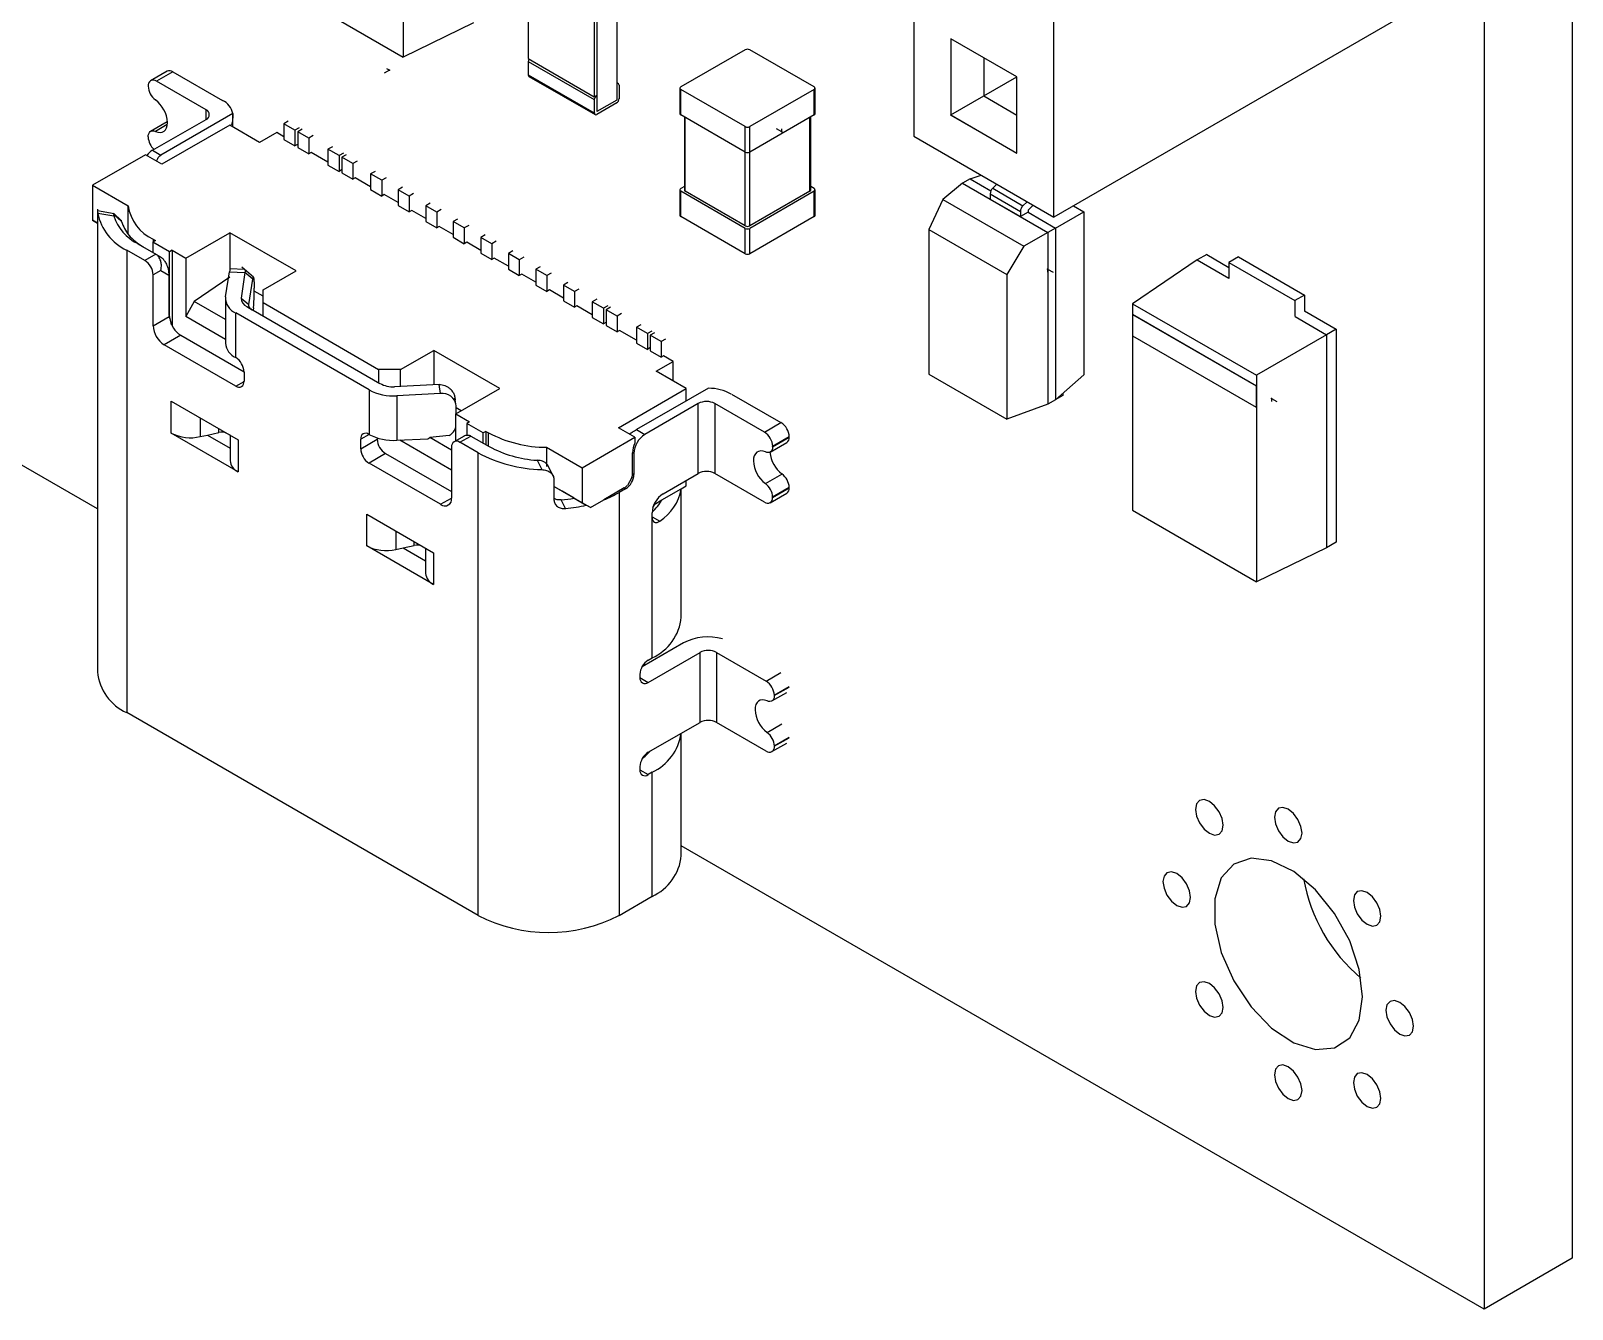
# Model space of a CAD drawing. Header units: millimetres. Extents: x 2 to 294, y 2 to 208.
# Drawn here: x 245.92 to 265.71, y 82.86 to 99.28 of the extents above; entities that cross this region are included whole.
import ezdxf

# ---------------------------------------------------------------- set-up
doc = ezdxf.new("R2010")
doc.units = ezdxf.units.MM
doc.header["$PDSIZE"] = -1

msp = doc.modelspace()

# ---------------------------------------------------------------- linework, layer by layer
at = {"color": 7, "linetype": 'Continuous', "lineweight": 25}
for p, q in [((265.714, 148.434), (265.714, 83.518)), ((264.582, 147.781), (264.582, 82.865)), ((257.262, 104.149), (257.262, 97.927)), ((259.058, 96.89), (259.058, 103.112)), ((250.704, 101.599), (250.704, 98.945)), ((252.31, 100.068), (252.31, 98.925)), ((249.113, 99.863), (250.704, 98.945)), ((264.008, 99.747), (259.058, 96.89)), ((253.158, 99.578), (253.158, 98.435)), ((253.19, 99.596), (253.19, 98.453)), ((253.445, 99.743), (253.445, 98.6)), ((251.606, 99.384), (250.704, 98.945)), ((257.736, 99.18), (257.736, 98.2)), ((258.585, 98.69), (257.736, 99.18)), ((257.737, 99.18), (257.737, 98.201)), ((255.097, 99.039), (254.269, 98.561)), ((255.98, 98.561), (255.153, 99.039)), ((247.673, 98.764), (247.46, 98.641)), ((252.31, 98.925), (253.158, 98.435)), ((252.31, 98.888), (253.158, 98.398)), ((252.31, 98.888), (252.31, 98.717)), ((258.16, 98.936), (258.16, 98.445)), ((258.585, 98.69), (258.16, 98.935)), ((258.16, 98.935), (258.16, 98.445)), ((247.429, 98.57), (247.429, 98.573)), ((247.748, 98.756), (247.535, 98.634)), ((248.172, 98.266), (247.535, 98.634)), ((247.748, 98.756), (248.384, 98.389)), ((252.31, 98.717), (253.158, 98.227)), ((252.319, 98.696), (253.168, 98.206)), ((253.467, 98.602), (253.445, 98.615)), ((253.445, 98.6), (253.445, 98.392)), ((253.477, 98.582), (253.477, 98.41)), ((258.16, 98.445), (258.585, 98.69)), ((258.585, 97.71), (258.585, 98.69)), ((246.779, 93.142), (237.731, 98.366)), ((253.19, 98.453), (253.158, 98.435)), ((253.158, 98.398), (253.158, 98.227)), ((253.19, 98.453), (253.19, 98.245)), ((253.445, 98.392), (253.19, 98.245)), ((254.258, 98.545), (254.258, 98.218)), ((255.097, 98.051), (254.269, 98.529)), ((254.269, 98.202), (254.269, 98.529)), ((255.98, 98.529), (255.153, 98.051)), ((255.98, 98.202), (255.98, 98.529)), ((255.992, 98.218), (255.992, 98.545)), ((257.737, 98.201), (258.16, 98.445)), ((258.16, 98.445), (258.585, 98.199)), ((258.16, 98.445), (258.585, 98.2)), ((248.515, 98.22), (247.592, 97.687)), ((248.172, 98.144), (248.172, 98.266)), ((248.516, 98.048), (248.516, 98.21)), ((253.445, 98.355), (253.19, 98.208)), ((255.097, 97.724), (254.269, 98.202)), ((254.314, 98.176), (254.314, 97.239)), ((254.326, 97.222), (254.326, 98.169)), ((255.98, 98.202), (255.153, 97.724)), ((255.924, 97.222), (255.924, 98.169)), ((255.936, 97.239), (255.936, 98.176)), ((257.736, 98.2), (257.737, 98.201)), ((257.736, 98.2), (258.585, 97.71)), ((257.737, 98.201), (258.585, 97.711)), ((247.673, 98.113), (247.46, 97.991)), ((247.486, 97.748), (248.172, 98.144)), ((247.675, 98.078), (247.522, 97.99)), ((248.476, 98.071), (247.606, 97.568)), ((247.677, 98.115), (247.673, 98.113)), ((248.861, 97.848), (248.476, 98.071)), ((249.08, 97.975), (248.861, 97.848)), ((249.172, 97.922), (249.08, 97.975)), ((249.229, 98.12), (249.172, 98.087)), ((249.172, 98.087), (249.172, 97.885)), ((249.314, 98.005), (249.172, 98.087)), ((249.37, 98.038), (249.314, 98.005)), ((249.314, 98.005), (249.314, 97.803)), ((249.406, 98.018), (249.349, 97.985)), ((249.491, 97.903), (249.349, 97.985)), ((249.349, 97.985), (249.349, 97.783)), ((255.097, 97.724), (255.097, 98.051)), ((255.153, 97.724), (255.153, 98.051)), ((247.429, 97.919), (247.429, 97.922)), ((249.172, 97.885), (249.314, 97.803)), ((249.346, 97.822), (249.314, 97.803)), ((249.349, 97.82), (249.346, 97.822)), ((249.349, 97.783), (249.491, 97.701)), ((249.547, 97.936), (249.491, 97.903)), ((249.491, 97.903), (249.491, 97.701)), ((249.795, 97.793), (249.738, 97.761)), ((257.262, 97.927), (259.058, 96.89)), ((247.394, 97.691), (246.715, 97.299)), ((247.606, 97.568), (247.394, 97.691)), ((247.486, 97.748), (247.592, 97.687)), ((249.522, 97.719), (249.491, 97.701)), ((249.738, 97.595), (249.522, 97.719)), ((249.738, 97.761), (249.738, 97.558)), ((249.88, 97.679), (249.738, 97.761)), ((249.936, 97.712), (249.88, 97.679)), ((249.88, 97.679), (249.88, 97.477)), ((249.971, 97.691), (249.915, 97.658)), ((250.056, 97.577), (249.915, 97.658)), ((249.915, 97.658), (249.915, 97.456)), ((250.113, 97.609), (250.056, 97.577)), ((250.056, 97.577), (250.056, 97.375)), ((255.097, 96.777), (255.097, 97.724)), ((255.153, 96.777), (255.153, 97.724)), ((249.738, 97.558), (249.88, 97.477)), ((249.911, 97.495), (249.88, 97.477)), ((249.915, 97.493), (249.911, 97.495)), ((249.915, 97.456), (250.056, 97.375)), ((250.088, 97.393), (250.056, 97.375)), ((250.286, 97.279), (250.088, 97.393)), ((250.343, 97.477), (250.286, 97.444)), ((250.428, 97.363), (250.286, 97.444)), ((250.286, 97.444), (250.286, 97.242)), ((250.484, 97.395), (250.428, 97.363)), ((257.984, 97.382), (257.887, 97.325)), ((257.984, 97.382), (258.125, 97.429)), ((257.984, 97.382), (258.251, 97.228)), ((246.715, 97.299), (247.171, 97.036)), ((246.715, 97.299), (246.715, 96.85)), ((250.286, 97.242), (250.428, 97.16)), ((250.428, 97.363), (250.428, 97.16)), ((250.459, 97.179), (250.428, 97.16)), ((250.64, 97.075), (250.459, 97.179)), ((250.696, 97.273), (250.64, 97.24)), ((250.781, 97.158), (250.64, 97.24)), ((250.64, 97.24), (250.64, 97.038)), ((250.838, 97.191), (250.781, 97.158)), ((254.258, 97.239), (254.258, 96.912)), ((254.314, 97.281), (254.269, 97.255)), ((255.097, 96.745), (254.269, 97.222)), ((254.269, 96.896), (254.269, 97.222)), ((255.097, 96.777), (254.326, 97.222)), ((255.924, 97.222), (255.153, 96.777)), ((255.98, 97.222), (255.153, 96.745)), ((255.98, 97.255), (255.936, 97.281)), ((255.98, 96.896), (255.98, 97.222)), ((255.992, 96.912), (255.992, 97.239)), ((257.887, 97.325), (257.635, 97.116)), ((257.887, 97.325), (258.983, 96.693)), ((258.24, 97.187), (258.629, 96.963)), ((258.24, 97.187), (258.24, 97.121)), ((258.327, 97.312), (258.273, 97.259)), ((258.273, 97.259), (258.662, 97.035)), ((246.779, 96.991), (246.779, 91.048)), ((247.171, 96.674), (247.171, 97.036)), ((250.64, 97.038), (250.781, 96.956)), ((250.781, 97.158), (250.781, 96.956)), ((251.05, 97.069), (250.993, 97.036)), ((250.993, 97.036), (250.993, 96.834)), ((251.135, 96.954), (250.993, 97.036)), ((251.191, 96.987), (251.135, 96.954)), ((257.635, 97.116), (257.454, 96.732)), ((257.635, 97.116), (258.675, 96.515)), ((258.24, 97.121), (258.629, 96.897)), ((258.716, 97.087), (258.662, 97.035)), ((258.793, 97.043), (258.727, 96.979)), ((258.727, 96.979), (258.727, 96.953)), ((259.311, 97.036), (259.444, 96.959)), ((246.779, 96.813), (246.715, 96.85)), ((246.715, 96.85), (246.779, 96.813)), ((246.994, 96.933), (246.779, 96.968)), ((246.779, 96.965), (246.782, 96.938)), ((246.782, 96.938), (246.989, 96.904)), ((247.081, 96.848), (246.984, 96.94)), ((247.087, 96.833), (246.989, 96.923)), ((250.813, 96.975), (250.781, 96.956)), ((250.993, 96.87), (250.813, 96.975)), ((250.993, 96.834), (251.135, 96.752)), ((251.135, 96.954), (251.135, 96.752)), ((251.403, 96.864), (251.347, 96.832)), ((251.347, 96.832), (251.347, 96.63)), ((251.488, 96.75), (251.347, 96.832)), ((251.545, 96.783), (251.488, 96.75)), ((255.097, 96.418), (254.269, 96.896)), ((255.98, 96.896), (255.153, 96.418)), ((258.629, 96.963), (258.629, 96.897)), ((258.727, 96.953), (258.629, 96.897)), ((258.727, 96.953), (259.08, 96.749)), ((259.08, 96.749), (259.444, 96.959)), ((259.444, 96.959), (259.444, 94.865)), ((247.525, 96.587), (247.489, 96.566)), ((247.493, 96.605), (247.525, 96.587)), ((247.493, 96.605), (247.493, 96.568)), ((247.914, 96.362), (248.479, 96.689)), ((249.328, 96.199), (248.479, 96.689)), ((248.479, 96.689), (248.479, 96.221)), ((251.166, 96.77), (251.135, 96.752)), ((251.347, 96.666), (251.166, 96.77)), ((251.347, 96.63), (251.488, 96.548)), ((251.488, 96.75), (251.488, 96.548)), ((251.757, 96.66), (251.7, 96.628)), ((251.7, 96.628), (251.7, 96.425)), ((251.842, 96.546), (251.7, 96.628)), ((255.097, 96.418), (255.097, 96.745)), ((255.153, 96.418), (255.153, 96.745)), ((257.454, 96.732), (258.454, 96.154)), ((257.454, 96.732), (257.454, 94.871)), ((258.983, 96.693), (258.675, 96.515)), ((259.08, 96.749), (258.983, 96.693)), ((258.983, 96.693), (258.983, 94.488)), ((259.08, 96.749), (259.08, 94.544)), ((247.154, 96.466), (247.154, 90.526)), ((247.387, 96.332), (247.154, 96.466)), ((247.295, 96.548), (247.528, 96.413)), ((247.366, 96.507), (247.295, 96.548)), ((247.528, 96.413), (247.387, 96.332)), ((247.702, 96.444), (247.489, 96.566)), ((247.489, 96.566), (247.489, 96.436)), ((247.528, 96.413), (247.588, 96.379)), ((247.737, 96.464), (247.702, 96.444)), ((247.702, 95.627), (247.702, 96.444)), ((247.737, 96.464), (247.914, 96.362)), ((247.737, 96.464), (247.737, 95.496)), ((251.52, 96.566), (251.488, 96.548)), ((251.7, 96.462), (251.52, 96.566)), ((251.7, 96.425), (251.842, 96.344)), ((251.898, 96.579), (251.842, 96.546)), ((251.842, 96.546), (251.842, 96.344)), ((252.11, 96.456), (252.054, 96.424)), ((252.195, 96.342), (252.054, 96.424)), ((252.054, 96.424), (252.054, 96.221)), ((258.675, 96.515), (258.454, 96.154)), ((261.021, 96.409), (260.9, 96.339)), ((261.021, 96.409), (261.305, 96.244)), ((247.591, 96.204), (247.493, 96.148)), ((247.591, 96.204), (247.695, 96.144)), ((247.914, 96.362), (247.914, 95.611)), ((248.423, 95.864), (248.472, 96.188)), ((248.472, 96.188), (248.672, 96.178)), ((248.667, 96.215), (248.482, 96.224)), ((248.781, 96.117), (248.634, 96.245)), ((248.904, 95.954), (249.328, 96.199)), ((251.874, 96.362), (251.842, 96.344)), ((252.054, 96.258), (251.874, 96.362)), ((252.054, 96.221), (252.195, 96.14)), ((252.252, 96.375), (252.195, 96.342)), ((252.195, 96.342), (252.195, 96.14)), ((252.464, 96.252), (252.407, 96.22)), ((252.549, 96.138), (252.407, 96.22)), ((252.407, 96.22), (252.407, 96.017)), ((260.9, 96.339), (260.069, 95.777)), ((260.9, 96.339), (261.305, 96.105)), ((261.429, 96.379), (261.305, 96.307)), ((261.305, 96.307), (262.153, 95.818)), ((261.305, 96.307), (261.305, 96.103)), ((261.429, 96.379), (262.277, 95.889)), ((247.493, 95.495), (247.493, 96.148)), ((247.695, 96.144), (247.695, 95.631)), ((248.479, 96.117), (248.019, 95.805)), ((248.672, 96.178), (248.622, 95.847)), ((248.772, 96.091), (248.672, 96.178)), ((248.723, 95.767), (248.772, 96.091)), ((252.227, 96.158), (252.195, 96.14)), ((252.407, 96.054), (252.227, 96.158)), ((252.407, 96.017), (252.549, 95.936)), ((252.605, 96.171), (252.549, 96.138)), ((252.549, 96.138), (252.549, 95.936)), ((252.818, 96.048), (252.761, 96.015)), ((252.761, 96.015), (252.761, 95.813)), ((252.902, 95.934), (252.761, 96.015)), ((258.454, 96.154), (258.454, 94.293)), ((248.019, 95.805), (247.914, 95.611)), ((248.422, 95.573), (248.019, 95.805)), ((248.422, 95.842), (248.422, 95.27)), ((248.622, 95.847), (248.723, 95.767)), ((248.789, 95.88), (248.789, 95.975)), ((248.904, 95.872), (248.789, 95.938)), ((248.904, 95.791), (248.904, 95.954)), ((248.904, 95.791), (250.389, 94.933)), ((248.904, 95.619), (248.904, 95.791)), ((252.581, 95.954), (252.549, 95.936)), ((252.761, 95.85), (252.581, 95.954)), ((252.761, 95.813), (252.902, 95.732)), ((252.959, 95.966), (252.902, 95.934)), ((252.902, 95.934), (252.902, 95.732)), ((253.189, 95.834), (253.132, 95.801)), ((253.132, 95.801), (253.132, 95.599)), ((253.274, 95.719), (253.132, 95.801)), ((262.277, 95.889), (262.153, 95.818)), ((262.153, 95.818), (262.153, 95.613)), ((262.277, 95.889), (262.277, 95.683)), ((247.493, 95.495), (247.699, 95.614)), ((247.695, 95.631), (247.699, 95.614)), ((247.695, 95.631), (247.702, 95.627)), ((247.731, 95.507), (247.702, 95.627)), ((248.422, 95.318), (247.914, 95.611)), ((248.553, 95.086), (248.553, 95.658)), ((250.265, 94.67), (248.553, 95.658)), ((248.695, 95.74), (250.406, 94.752)), ((248.695, 95.74), (248.766, 95.699)), ((248.784, 95.723), (248.779, 95.691)), ((252.934, 95.75), (252.902, 95.732)), ((253.132, 95.636), (252.934, 95.75)), ((253.132, 95.599), (253.274, 95.517)), ((253.33, 95.752), (253.274, 95.719)), ((253.274, 95.719), (253.274, 95.517)), ((253.366, 95.732), (253.309, 95.699)), ((253.309, 95.699), (253.309, 95.497)), ((253.45, 95.617), (253.309, 95.699)), ((253.507, 95.65), (253.45, 95.617)), ((253.45, 95.617), (253.45, 95.415)), ((260.069, 95.641), (260.068, 95.64)), ((260.068, 95.64), (260.068, 95.366)), ((260.068, 95.64), (261.658, 94.721)), ((260.069, 95.777), (261.66, 94.859)), ((260.069, 95.777), (260.069, 95.641)), ((260.069, 95.641), (261.66, 94.722)), ((262.155, 95.614), (262.561, 95.379)), ((262.276, 95.684), (262.682, 95.449)), ((253.305, 95.536), (253.274, 95.517)), ((253.309, 95.534), (253.305, 95.536)), ((253.309, 95.497), (253.45, 95.415)), ((253.482, 95.434), (253.45, 95.415)), ((253.698, 95.309), (253.482, 95.434)), ((253.754, 95.507), (253.698, 95.475)), ((253.839, 95.393), (253.698, 95.475)), ((253.698, 95.475), (253.698, 95.272)), ((253.896, 95.426), (253.839, 95.393)), ((253.839, 95.393), (253.839, 95.191)), ((253.931, 95.405), (253.875, 95.373)), ((262.682, 95.449), (262.561, 95.379)), ((262.682, 95.449), (262.682, 92.714)), ((247.847, 95.372), (247.634, 95.25)), ((248.554, 94.719), (247.634, 95.25)), ((247.847, 95.372), (248.66, 94.903)), ((253.698, 95.272), (253.839, 95.191)), ((253.871, 95.209), (253.839, 95.191)), ((253.875, 95.207), (253.871, 95.209)), ((253.875, 95.373), (253.875, 95.17)), ((254.016, 95.291), (253.875, 95.373)), ((254.073, 95.324), (254.016, 95.291)), ((254.016, 95.291), (254.016, 95.089)), ((260.068, 95.366), (261.658, 94.448)), ((260.069, 95.366), (260.069, 93.124)), ((262.561, 95.379), (261.66, 94.859)), ((262.561, 95.379), (262.561, 92.644)), ((250.671, 94.933), (251.096, 95.178)), ((251.944, 94.689), (251.096, 95.178)), ((251.096, 95.178), (251.096, 94.735)), ((253.875, 95.17), (254.016, 95.089)), ((253.952, 94.909), (254.172, 95.036)), ((254.048, 95.107), (254.016, 95.089)), ((254.172, 95.036), (254.048, 95.107)), ((254.172, 94.782), (254.172, 95.036)), ((248.66, 94.903), (248.66, 94.78)), ((250.671, 94.933), (250.389, 94.933)), ((250.389, 94.933), (250.389, 94.762)), ((250.671, 94.714), (250.671, 94.933)), ((254.338, 94.687), (253.952, 94.909)), ((257.454, 94.871), (258.454, 94.293)), ((259.08, 94.544), (259.444, 94.865)), ((261.66, 94.859), (261.66, 92.205)), ((248.554, 94.719), (248.66, 94.78)), ((250.265, 94.67), (250.265, 94.098)), ((250.406, 94.752), (250.406, 94.752)), ((251.165, 94.739), (250.591, 94.71)), ((251.183, 94.623), (250.622, 94.595)), ((251.183, 94.623), (251.165, 94.739)), ((251.379, 94.362), (251.944, 94.689)), ((253.468, 94.184), (254.338, 94.687)), ((254.624, 94.693), (253.701, 94.16)), ((254.338, 94.527), (254.338, 94.687)), ((254.918, 94.617), (255.554, 94.25)), ((259.174, 94.627), (259.174, 94.598)), ((261.66, 94.722), (261.658, 94.721)), ((261.658, 94.721), (261.658, 94.448)), ((261.66, 94.722), (261.66, 94.449)), ((247.724, 94.524), (248.583, 94.028)), ((247.724, 94.116), (247.724, 94.524)), ((250.622, 94.595), (250.621, 94.023)), ((251.381, 94.49), (251.369, 94.563)), ((251.382, 94.364), (251.382, 94.47)), ((251.449, 94.403), (251.382, 94.442)), ((254.493, 94.495), (253.807, 94.099)), ((254.493, 93.596), (254.493, 94.495)), ((255.342, 94.127), (254.706, 94.495)), ((254.706, 94.495), (254.706, 93.596)), ((258.983, 94.488), (258.454, 94.293)), ((259.08, 94.544), (258.983, 94.488)), ((259.174, 94.598), (259.076, 94.542)), ((259.076, 94.542), (259.076, 94.542)), ((259.076, 94.542), (259.076, 94.542)), ((261.66, 94.449), (261.658, 94.448)), ((248.097, 94.309), (248.097, 94.07)), ((251.379, 94.362), (251.555, 94.26)), ((251.379, 94.017), (251.379, 94.362)), ((251.555, 94.26), (251.52, 94.24)), ((251.732, 94.117), (251.52, 94.24)), ((251.52, 94.24), (251.52, 94.089)), ((255.342, 94.127), (255.554, 94.25)), ((248.583, 93.62), (247.724, 94.116)), ((248.097, 94.07), (248.191, 94.091)), ((248.191, 94.091), (248.335, 94.123)), ((248.191, 94.091), (248.481, 93.924)), ((248.335, 94.123), (248.335, 94.172)), ((248.481, 94.088), (248.441, 94.11)), ((248.441, 94.11), (248.441, 94.11)), ((248.481, 94.088), (248.481, 93.763)), ((248.583, 94.028), (248.583, 93.62)), ((250.265, 94.099), (250.159, 94.037)), ((250.159, 93.915), (250.159, 94.037)), ((250.159, 93.915), (250.371, 94.037)), ((250.371, 94.053), (250.371, 94.037)), ((250.621, 94.023), (251.022, 94.044)), ((251.326, 93.641), (250.661, 94.025)), ((251.022, 94.044), (251.044, 94.059)), ((251.295, 94.086), (251.044, 94.059)), ((251.326, 93.897), (251.044, 94.059)), ((251.485, 94.078), (251.357, 94.004)), ((251.432, 93.997), (251.573, 94.078)), ((251.573, 94.078), (251.806, 93.944)), ((251.767, 94.138), (251.732, 94.117)), ((251.732, 93.986), (251.732, 94.117)), ((251.767, 94.138), (251.799, 94.119)), ((251.767, 94.138), (251.767, 93.966)), ((251.799, 93.948), (251.799, 94.119)), ((253.001, 93.67), (253.68, 94.062)), ((253.68, 94.062), (253.468, 94.184)), ((253.68, 94.062), (253.68, 93.986)), ((253.701, 94.16), (253.807, 94.099)), ((255.66, 94.066), (255.448, 93.944)), ((255.448, 93.941), (255.66, 94.063)), ((255.66, 94.063), (255.66, 94.066)), ((250.477, 93.854), (250.265, 93.731)), ((250.477, 93.854), (251.326, 93.364)), ((251.326, 93.935), (251.326, 93.282)), ((251.665, 93.862), (251.432, 93.997)), ((251.665, 87.922), (251.665, 93.862)), ((252.545, 93.933), (253.001, 93.67)), ((252.545, 93.933), (252.545, 93.686)), ((253.648, 93.595), (253.648, 93.864)), ((253.666, 93.854), (253.648, 93.864)), ((253.666, 93.854), (253.666, 93.584)), ((255.417, 93.872), (255.629, 93.995)), ((255.448, 93.941), (255.448, 93.944)), ((251.184, 93.201), (250.265, 93.731)), ((252.423, 93.767), (252.483, 93.647)), ((252.631, 93.562), (252.57, 93.686)), ((253.001, 93.67), (253.001, 93.221)), ((252.639, 93.524), (252.639, 93.259)), ((253.001, 93.221), (252.639, 93.43)), ((252.745, 93.369), (252.639, 93.43)), ((253.641, 93.545), (253.582, 93.442)), ((253.648, 93.595), (253.666, 93.584)), ((254.041, 93.335), (254.493, 93.596)), ((254.272, 93.399), (254.338, 93.437)), ((254.338, 93.437), (254.338, 93.507)), ((255.342, 93.229), (254.706, 93.596)), ((255.355, 93.468), (255.567, 93.59)), ((255.66, 93.415), (255.448, 93.293)), ((255.66, 93.413), (255.66, 93.415)), ((251.184, 93.201), (251.326, 93.282)), ((252.734, 93.258), (252.719, 93.257)), ((252.79, 93.146), (252.734, 93.258)), ((252.899, 93.28), (252.745, 93.369)), ((252.899, 93.28), (253.055, 93.19)), ((253.107, 93.16), (253.001, 93.221)), ((253.107, 93.16), (253.279, 93.259)), ((253.542, 93.411), (253.279, 93.259)), ((253.56, 93.401), (253.475, 93.352)), ((253.475, 93.352), (253.475, 87.922)), ((253.56, 93.401), (253.542, 93.411)), ((253.925, 93.199), (254.026, 93.257)), ((254.026, 93.257), (254.272, 93.399)), ((254.274, 91.751), (254.274, 93.401)), ((255.417, 93.222), (255.629, 93.344)), ((255.448, 93.29), (255.66, 93.413)), ((255.448, 93.29), (255.448, 93.293)), ((250.235, 93.075), (251.094, 92.579)), ((250.235, 92.667), (250.235, 93.075)), ((253.107, 93.16), (253.055, 93.19)), ((253.899, 93.041), (253.899, 93.09)), ((253.899, 91.229), (253.899, 93.041)), ((253.899, 93.041), (253.999, 92.984)), ((253.91, 93.158), (253.938, 93.206)), ((260.069, 93.124), (261.66, 92.205)), ((250.608, 92.859), (250.608, 92.621)), ((251.094, 92.171), (250.235, 92.667)), ((250.608, 92.621), (250.702, 92.642)), ((250.702, 92.642), (250.846, 92.674)), ((250.702, 92.642), (250.991, 92.475)), ((250.846, 92.674), (250.846, 92.722)), ((250.952, 92.661), (250.991, 92.638)), ((250.952, 92.661), (250.952, 92.661)), ((250.991, 92.638), (250.991, 92.314)), ((262.561, 92.644), (261.66, 92.205)), ((262.682, 92.714), (262.561, 92.644)), ((251.094, 92.579), (251.094, 92.171)), ((254.302, 91.42), (253.771, 91.113)), ((253.85, 90.914), (254.515, 91.298)), ((254.515, 90.4), (254.515, 91.298)), ((254.727, 91.298), (255.363, 90.931)), ((254.727, 91.298), (254.727, 90.4)), ((253.85, 91.2), (253.899, 91.229)), ((255.363, 90.931), (255.554, 91.041)), ((253.744, 91.016), (253.744, 90.975)), ((253.744, 90.975), (253.85, 90.914)), ((255.66, 90.857), (255.469, 90.747)), ((255.469, 90.744), (255.66, 90.854)), ((255.438, 90.676), (255.629, 90.786)), ((255.469, 90.747), (255.469, 90.744)), ((251.665, 87.922), (247.154, 90.526)), ((253.85, 90.016), (254.515, 90.4)), ((254.274, 88.689), (254.274, 90.261)), ((255.363, 90.032), (254.727, 90.4)), ((255.376, 90.271), (255.567, 90.381)), ((255.438, 90.025), (255.629, 90.135)), ((255.66, 90.206), (255.469, 90.096)), ((255.469, 90.094), (255.66, 90.204)), ((255.469, 90.096), (255.469, 90.094)), ((253.744, 89.832), (253.744, 89.791)), ((253.744, 89.791), (253.85, 89.73)), ((253.899, 89.759), (253.85, 89.73)), ((253.899, 88.167), (253.899, 89.759)), ((264.582, 82.865), (254.274, 88.815)), ((253.475, 87.922), (253.899, 88.167)), ((265.714, 83.518), (264.582, 82.865))]:
    msp.add_line(p, q, dxfattribs=at)
at = {"color": 7, "linetype": 'Continuous'}
for p, q in [((250.527, 98.775), (250.458, 98.736)), ((250.527, 98.775), (250.458, 98.736)), ((250.527, 98.775), (250.492, 98.795)), ((250.527, 98.775), (250.492, 98.795)), ((255.567, 97.984), (255.498, 98.023)), ((255.567, 97.984), (255.498, 98.023)), ((255.567, 97.984), (255.567, 98.023)), ((255.567, 97.984), (255.567, 98.023)), ((258.979, 96.221), (258.979, 96.182)), ((258.979, 96.221), (259.048, 96.182)), ((258.979, 96.221), (258.979, 96.182)), ((258.979, 96.221), (259.048, 96.182)), ((261.853, 94.562), (261.853, 94.523)), ((261.853, 94.562), (261.921, 94.523)), ((261.853, 94.562), (261.853, 94.523)), ((261.853, 94.562), (261.921, 94.523))]:
    msp.add_line(p, q, dxfattribs=at)
at = {"color": 7, "linetype": 'Continuous', "lineweight": 25, "flags": 128}
for points in [[(247.429, 97.922), (247.431, 97.943), (247.436, 97.961), (247.445, 97.976), (247.456, 97.988), (247.47, 97.995), (247.486, 97.998), (247.504, 97.996), (247.522, 97.99)], [(247.522, 97.99), (247.553, 97.98), (247.583, 97.977), (247.61, 97.982), (247.633, 97.994), (247.652, 98.012), (247.665, 98.038), (247.674, 98.068), (247.677, 98.103)], [(248.482, 96.224), (248.482, 96.224), (248.479, 96.22), (248.476, 96.207), (248.472, 96.188)], [(255.355, 93.873), (255.324, 93.883), (255.295, 93.886), (255.268, 93.881), (255.245, 93.869), (255.226, 93.851), (255.212, 93.825), (255.203, 93.795), (255.2, 93.76)], [(255.448, 93.941), (255.446, 93.92), (255.441, 93.902), (255.433, 93.887), (255.421, 93.875), (255.408, 93.868), (255.392, 93.865), (255.374, 93.867), (255.355, 93.873)], [(255.376, 90.676), (255.345, 90.686), (255.316, 90.689), (255.289, 90.685), (255.266, 90.673), (255.247, 90.654), (255.233, 90.629), (255.225, 90.598), (255.222, 90.563)], [(255.469, 90.744), (255.467, 90.723), (255.462, 90.705), (255.454, 90.69), (255.443, 90.679), (255.429, 90.671), (255.413, 90.669), (255.395, 90.67), (255.376, 90.676)], [(253.778, 89.941), (253.809, 89.967), (253.871, 90.028)], [(261.232, 89.079), (261.219, 89.165), (261.18, 89.253), (261.123, 89.33), (261.055, 89.385), (260.988, 89.408), (260.93, 89.397), (260.892, 89.353), (260.879, 89.283), (260.892, 89.197), (260.93, 89.109), (260.988, 89.031), (261.055, 88.977), (261.123, 88.953), (261.18, 88.964), (261.219, 89.008), (261.232, 89.079)], [(262.245, 88.979), (262.231, 89.064), (262.193, 89.153), (262.136, 89.23), (262.068, 89.285), (262, 89.308), (261.943, 89.297), (261.905, 89.253), (261.891, 89.183), (261.905, 89.097), (261.943, 89.008), (262, 88.931), (262.068, 88.876), (262.136, 88.853), (262.193, 88.864), (262.231, 88.908), (262.245, 88.979)], [(260.813, 88.152), (260.799, 88.238), (260.761, 88.326), (260.704, 88.403), (260.636, 88.458), (260.568, 88.481), (260.511, 88.47), (260.473, 88.426), (260.459, 88.356), (260.473, 88.27), (260.511, 88.182), (260.568, 88.104), (260.636, 88.05), (260.704, 88.026), (260.761, 88.037), (260.799, 88.081), (260.813, 88.152)], [(263.023, 86.876), (262.98, 87.225), (262.857, 87.593), (262.663, 87.945), (262.417, 88.252), (262.139, 88.485), (261.855, 88.624), (261.591, 88.657), (261.368, 88.581), (261.208, 88.402), (261.124, 88.136), (261.124, 87.808), (261.208, 87.445), (261.368, 87.081), (261.591, 86.748), (261.855, 86.475), (262.139, 86.287), (262.417, 86.2), (262.663, 86.222), (262.857, 86.351), (262.98, 86.576), (263.023, 86.876)], [(263.257, 87.91), (263.244, 87.996), (263.205, 88.084), (263.148, 88.161), (263.08, 88.216), (263.013, 88.239), (262.955, 88.228), (262.917, 88.184), (262.904, 88.114), (262.917, 88.028), (262.955, 87.94), (263.013, 87.862), (263.08, 87.808), (263.148, 87.784), (263.205, 87.795), (263.244, 87.839), (263.257, 87.91)], [(261.232, 86.74), (261.219, 86.826), (261.18, 86.915), (261.123, 86.992), (261.055, 87.047), (260.988, 87.07), (260.93, 87.059), (260.892, 87.015), (260.879, 86.944), (260.892, 86.859), (260.93, 86.77), (260.988, 86.693), (261.055, 86.638), (261.123, 86.615), (261.18, 86.626), (261.219, 86.67), (261.232, 86.74)], [(263.677, 86.498), (263.663, 86.584), (263.625, 86.673), (263.567, 86.75), (263.5, 86.805), (263.432, 86.828), (263.375, 86.817), (263.336, 86.773), (263.323, 86.703), (263.336, 86.617), (263.375, 86.528), (263.432, 86.451), (263.5, 86.396), (263.567, 86.373), (263.625, 86.384), (263.663, 86.428), (263.677, 86.498)], [(262.245, 85.672), (262.231, 85.757), (262.193, 85.846), (262.136, 85.923), (262.068, 85.978), (262, 86.001), (261.943, 85.99), (261.905, 85.946), (261.891, 85.876), (261.905, 85.79), (261.943, 85.701), (262, 85.624), (262.068, 85.569), (262.136, 85.546), (262.193, 85.557), (262.231, 85.601), (262.245, 85.672)], [(263.257, 85.571), (263.244, 85.657), (263.205, 85.746), (263.148, 85.823), (263.08, 85.878), (263.013, 85.901), (262.955, 85.89), (262.917, 85.846), (262.904, 85.775), (262.917, 85.69), (262.955, 85.601), (263.013, 85.524), (263.08, 85.469), (263.148, 85.446), (263.205, 85.457), (263.244, 85.501), (263.257, 85.571)]]:
    msp.add_lwpolyline(points, dxfattribs=at)
at = {"color": 7, "linetype": 'Continuous', "lineweight": 25}
for centre, radius, start, end in [((255.125, 98.984), 0.0615, 62.6097, 117.3903), ((247.704, 98.695), 0.0754, 54.3818, 114.314), ((252.375, 98.886), 0.0649, 148.8563, 178.0435), ((247.494, 98.583), 0.0655, 50.7967, 189.214), ((247.663, 98.582), 0.234, 182.8578, 232.9926), ((252.332, 98.714), 0.0226, 174.3796, 234.302), ((253.457, 98.585), 0.0197, 350.786, 129.2033), ((254.275, 98.545), 0.0175, 110.7834, 249.2166), ((255.974, 98.545), 0.0175, 290.7834, 69.2166), ((247.288, 98.084), 0.39, 2.8578, 52.9926), ((248.284, 98.176), 0.235, 10.6886, 64.8399), ((253.227, 98.395), 0.0692, 122.6055, 177.3945), ((253.407, 98.414), 0.0692, 302.6055, 357.3945), ((248.149, 98.205), 0.0655, 290.7834, 69.2166), ((253.178, 98.224), 0.0197, 170.786, 309.2033), ((254.278, 98.22), 0.0201, 185.6948, 245.6253), ((255.972, 98.22), 0.0201, 294.3747, 354.3052), ((255.125, 98.106), 0.0615, 242.6097, 297.3903), ((247.662, 97.93), 0.233, 182.6793, 227.4987), ((247.624, 97.521), 0.266, 121.2722, 143.0354), ((255.125, 97.779), 0.0615, 242.6097, 297.3903), ((254.275, 97.239), 0.0175, 110.7834, 249.2166), ((254.334, 97.24), 0.0201, 185.6948, 245.6253), ((255.916, 97.24), 0.0201, 294.3747, 354.3052), ((255.974, 97.239), 0.0175, 290.7834, 69.2166), ((258.348, 97.182), 0.108, 133.9587, 177.0939), ((247.73, 97.117), 0.564, 188.311, 245.2131), ((258.737, 96.957), 0.108, 133.9587, 177.0939), ((247.442, 97.076), 0.675, 191.8078, 244.6649), ((247.56, 97.086), 0.599, 197.6642, 243.7676), ((254.278, 96.914), 0.0201, 185.6948, 245.6253), ((255.972, 96.914), 0.0201, 294.3747, 354.3052), ((255.125, 96.832), 0.0615, 242.6097, 297.3903), ((255.125, 96.799), 0.0615, 242.6097, 297.3903), ((255.125, 96.473), 0.0615, 242.6097, 297.3903), ((247.263, 96.137), 0.231, 2.6055, 57.3946), ((248.638, 95.855), 0.215, 177.7146, 246.8246), ((248.745, 95.852), 0.123, 182.6322, 246.1252), ((246.284, 95.89), 2.505, 356.1715, 359.751), ((247.8, 95.509), 0.307, 182.6055, 237.3945), ((248.017, 95.635), 0.313, 188.7371, 237.0922), ((248.643, 95.29), 0.222, 185.0968, 246.1913), ((248.43, 94.892), 0.23, 2.602, 57.4395), ((248.595, 94.77), 0.0655, 230.7967, 9.214), ((250.575, 95.26), 0.666, 242.25, 273.9979), ((250.577, 95.074), 0.364, 242.017, 272.2527), ((251.209, 94.452), 0.174, 6.0734, 98.7949), ((254.616, 94.055), 0.637, 61.7854, 89.2626), ((254.599, 94.29), 0.231, 62.6097, 117.3903), ((255.43, 94.056), 0.231, 2.6055, 57.3945), ((247.973, 94.6), 0.544, 242.8211, 283.2102), ((248.37, 93.972), 0.156, 62.8209, 103.2102), ((250.223, 94.048), 0.0655, 50.7707, 189.2098), ((250.575, 94.688), 0.666, 242.2133, 273.9594), ((250.601, 94.048), 0.231, 182.6056, 237.3945), ((251.207, 94.24), 0.178, 299.9247, 345.2271), ((251.39, 93.946), 0.0655, 50.7967, 189.214), ((252.541, 95.506), 1.572, 241.8699, 270.169), ((253.973, 93.84), 0.307, 122.6055, 177.3945), ((255.218, 93.933), 0.231, 2.6055, 57.3945), ((255.586, 94.056), 0.0749, 305.4665, 5.8456), ((250.389, 93.925), 0.231, 182.6055, 237.3945), ((252.519, 95.452), 1.805, 241.7449, 268.8315), ((252.514, 95.248), 1.484, 241.5222, 266.4709), ((253.927, 93.856), 0.279, 152.3008, 178.3648), ((255.805, 93.904), 0.393, 184.9116, 232.8634), ((248.654, 93.779), 0.174, 185.3405, 245.9797), ((254.599, 93.392), 0.231, 62.6097, 117.3903), ((255.59, 93.779), 0.39, 182.8578, 232.9926), ((253.45, 93.567), 0.181, 300.6605, 316.6464), ((253.436, 93.595), 0.231, 302.6055, 357.3945), ((253.467, 93.597), 0.182, 343.3532, 359.3371), ((255.214, 93.281), 0.234, 2.8578, 52.9926), ((255.427, 93.404), 0.234, 2.8578, 52.9926), ((251.239, 93.268), 0.0873, 230.7968, 9.214), ((252.578, 95.023), 1.772, 275.0465, 280.4165), ((252.786, 94.555), 1.387, 290.8383, 299.7888), ((254.206, 93.076), 0.307, 122.6055, 177.3951), ((253.529, 93.531), 0.568, 310.7602, 331.1325), ((253.671, 93.497), 0.609, 302.5987, 350.8163), ((255.383, 93.28), 0.0655, 230.7967, 9.214), ((255.585, 93.405), 0.0755, 305.698, 5.6204), ((252.588, 95.181), 2.045, 275.6863, 283.2051), ((250.484, 93.151), 0.544, 242.8211, 283.2102), ((250.881, 92.522), 0.156, 62.8209, 103.2102), ((251.165, 92.33), 0.174, 185.3405, 245.9797), ((253.634, 91.815), 0.644, 294.3747, 354.3052), ((254.624, 90.788), 0.71, 75.3254, 116.912), ((254.621, 91.093), 0.231, 62.6097, 117.3903), ((247.419, 91.112), 0.644, 185.6945, 245.6253), ((253.974, 91.006), 0.231, 122.6055, 177.3945), ((253.809, 90.965), 0.0655, 170.786, 309.2033), ((255.239, 90.736), 0.231, 2.6055, 57.3945), ((255.611, 90.583), 0.39, 182.8578, 232.9926), ((253.628, 90.352), 0.652, 294.5805, 351.9784), ((254.621, 90.195), 0.231, 62.6097, 117.3903), ((255.236, 90.084), 0.234, 2.8578, 52.9926), ((255.405, 90.083), 0.0655, 230.7967, 9.214), ((253.974, 89.822), 0.231, 122.6055, 177.3945), ((253.809, 89.781), 0.0655, 170.786, 309.2033), ((253.634, 88.753), 0.644, 294.3747, 354.3052), ((264.385, 88.765), 2.152, 189.9819, 230.0128), ((252.57, 89.668), 1.967, 242.6096, 297.3903)]:
    msp.add_arc(centre, radius, start, end, dxfattribs=at)
for points, knots in [([(248.515, 98.22), (248.516, 98.185), (248.517, 98.132), (248.503, 98.085), (248.499, 98.069)], [0, 0, 0, 0, 0.662044, 1, 1, 1, 1]), ([(247.54, 97.607), (247.543, 97.619), (247.549, 97.643), (247.568, 97.67), (247.584, 97.681), (247.592, 97.687)], [0, 0, 0, 0, 0.372324, 0.694953, 1, 1, 1, 1]), ([(246.989, 96.904), (246.988, 96.908), (246.987, 96.915), (246.989, 96.92), (246.99, 96.923)], [0, 0, 0, 0, 0.4882609, 1, 1, 1, 1]), ([(246.99, 96.923), (246.992, 96.927), (246.995, 96.935), (246.993, 96.931), (246.993, 96.929)], [0, 0, 0, 0, 0.606387, 1, 1, 1, 1]), ([(247.087, 96.833), (247.087, 96.837), (247.085, 96.844), (247.083, 96.849), (247.082, 96.851), (247.081, 96.849), (247.081, 96.848)], [0, 0, 0, 0, 0.279307, 0.549932, 0.824794, 1, 1, 1, 1]), ([(247.591, 96.204), (247.593, 96.217), (247.599, 96.24), (247.6, 96.282), (247.594, 96.321), (247.58, 96.356), (247.565, 96.38), (247.548, 96.4), (247.535, 96.409), (247.528, 96.413)], [0, 0, 0, 0, 0.161371, 0.301243, 0.515973, 0.643822, 0.766713, 0.885224, 1, 1, 1, 1]), ([(247.588, 96.379), (247.597, 96.373), (247.615, 96.36), (247.641, 96.327), (247.668, 96.28), (247.69, 96.214), (247.693, 96.169), (247.695, 96.144)], [0, 0, 0, 0, 0.126218, 0.266188, 0.438615, 0.695346, 1, 1, 1, 1]), ([(248.67, 96.213), (248.671, 96.212), (248.674, 96.209), (248.675, 96.198), (248.673, 96.184), (248.672, 96.178)], [0, 0, 0, 0, 0.266679, 0.638961, 1, 1, 1, 1]), ([(248.772, 96.091), (248.773, 96.098), (248.776, 96.112), (248.779, 96.119), (248.782, 96.117), (248.786, 96.098), (248.789, 96.054), (248.789, 96.003), (248.789, 95.975)], [0, 0, 0, 0, 0.10511, 0.217727, 0.341309, 0.478486, 0.718734, 1, 1, 1, 1]), ([(247.707, 95.587), (247.705, 95.592), (247.702, 95.601), (247.7, 95.61), (247.699, 95.614)], [0, 0, 0, 0, 0.559892, 1, 1, 1, 1]), ([(248.766, 95.699), (248.759, 95.703), (248.744, 95.713), (248.73, 95.73), (248.722, 95.748), (248.722, 95.761), (248.723, 95.767)], [0, 0, 0, 0, 0.250162, 0.500215, 0.750162, 1, 1, 1, 1]), ([(251.165, 94.739), (251.178, 94.739), (251.203, 94.738), (251.24, 94.728), (251.276, 94.711), (251.315, 94.681), (251.346, 94.639), (251.367, 94.587), (251.37, 94.555), (251.372, 94.538)], [0, 0, 0, 0, 0.114095, 0.231817, 0.353803, 0.480626, 0.697442, 0.83807, 1, 1, 1, 1]), ([(251.485, 94.078), (251.485, 94.078), (251.492, 94.084), (251.508, 94.088), (251.53, 94.092), (251.552, 94.088), (251.566, 94.082), (251.573, 94.078)], [0, 0, 0, 0, 0.007549, 0.269668, 0.521636, 0.764639, 1, 1, 1, 1]), ([(253.606, 94.105), (253.618, 94.112), (253.641, 94.125), (253.674, 94.144), (253.693, 94.155), (253.701, 94.16)], [0, 0, 0, 0, 0.368146, 0.693965, 1, 1, 1, 1]), ([(252.464, 93.763), (252.457, 93.764), (252.444, 93.765), (252.43, 93.766), (252.423, 93.767)], [0, 0, 0, 0, 0.491737, 1, 1, 1, 1]), ([(252.569, 93.686), (252.568, 93.689), (252.559, 93.709), (252.533, 93.735), (252.497, 93.757), (252.473, 93.761), (252.464, 93.763)], [0, 0, 0, 0, 0.081158, 0.475741, 0.781175, 1, 1, 1, 1]), ([(252.483, 93.647), (252.504, 93.645), (252.546, 93.64), (252.597, 93.611), (252.625, 93.578), (252.637, 93.548), (252.638, 93.532), (252.639, 93.524)], [0, 0, 0, 0, 0.270146, 0.514409, 0.755156, 0.877079, 1, 1, 1, 1]), ([(252.719, 93.257), (252.702, 93.257), (252.672, 93.258), (252.649, 93.275), (252.639, 93.282)], [0, 0, 0, 0, 0.5790393, 1, 1, 1, 1]), ([(252.639, 93.259), (252.641, 93.244), (252.644, 93.221), (252.662, 93.193), (252.688, 93.168), (252.731, 93.146), (252.77, 93.146), (252.79, 93.146)], [0, 0, 0, 0, 0.22833, 0.357303, 0.495992, 0.747799, 1, 1, 1, 1]), ([(253.899, 93.041), (253.9, 93.031), (253.901, 93.012), (253.912, 92.988), (253.927, 92.973), (253.946, 92.966), (253.969, 92.966), (253.987, 92.977), (253.999, 92.984)], [0, 0, 0, 0, 0.169484, 0.309521, 0.500455, 0.630585, 0.757362, 1, 1, 1, 1])]:
    msp.add_open_spline(points, degree=3, knots=knots, dxfattribs=at)
msp.add_open_spline([(247.087, 96.833), (247.111, 96.772), (247.157, 96.65), (247.296, 96.555), (247.366, 96.507)], degree=3, dxfattribs=at)
at = {"color": 7, "linetype": 'Continuous'}
for p in [(250.527, 98.775), (250.527, 98.775), (255.567, 97.984), (255.567, 97.984), (258.979, 96.221), (258.979, 96.221), (261.853, 94.562), (261.853, 94.562)]:
    msp.add_point(p, dxfattribs=at)

doc.saveas('drawing.dxf')
